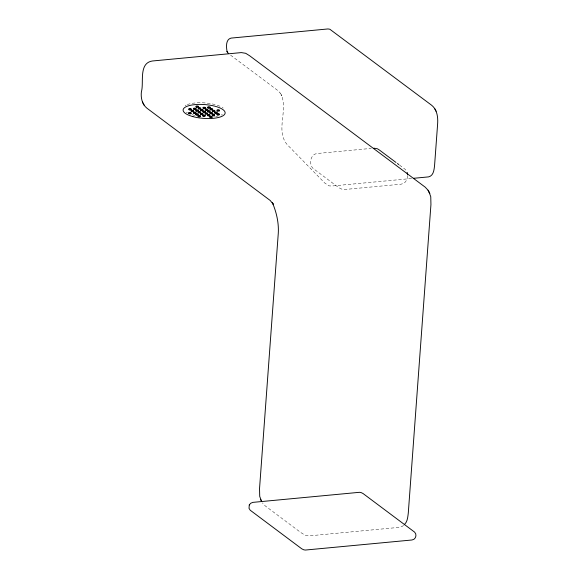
<?xml version="1.0" encoding="UTF-8"?>
<svg xmlns="http://www.w3.org/2000/svg" width="579" height="579" viewBox="0 0 579 579"><rect width="100%" height="100%" fill="white"/><g stroke="black" fill="none" stroke-linecap="round" stroke-linejoin="round"><path stroke-width="0.43" stroke-dasharray="2.9 2.17" d="M407.471 175.755C407.703 179.707 405.206 183.717 401.066 184.18L344.302 189.543L341.899 189.188L338.78 187.654L312.841 168.243C308.766 163.756 310.373 154.332 317.118 153.507L371.226 148.405M403.563 525.334L402.463 526.246L398.323 527.447L309.389 535.843L306.45 535.474L304.959 535.119L300.899 532.593L265.269 505.923L262.439 502.876M411.539 178.498L331.637 186.04L328.952 185.852L324.732 183.007L287.184 144.605C275.307 130.485 288.212 110.755 281.314 94.891L281.712 95.644L280.106 92.633L280.612 93.574L277.754 90.476L230.616 55.193M399.582 165.138L405.343 169.452L406.827 171.797M222.372 114.519A21.068 6.926 4.2 0 1 221.243 115.018M218.5 115.858A21.068 6.926 4.2 0 1 215.214 116.459M214.621 116.538A21.068 6.926 4.2 0 1 213.405 116.668M194.812 115.402A21.068 6.926 4.2 0 1 191.873 114.62M187.473 112.905A21.068 6.926 4.2 0 1 186.315 112.268M185.171 105.653A21.068 6.926 4.2 0 1 186.127 105.11M187.256 104.618A21.068 6.926 4.2 0 1 221.019 106.731M222.184 107.368A21.068 6.926 4.2 0 1 223.168 108.027"/><path stroke-width="0.87" d="M404.547 524.393C407.551 521.578 407.768 516.967 408.282 513.132L430.942 204.546L430.762 196.722L429.119 192.228M413.334 178.325L428.598 176.885C433.816 175.683 434.149 169.213 434.612 164.914L437.565 124.717C438.158 117.863 437.413 109.807 431.608 105.226L329.82 29.232L327.967 28.95L231.007 38.105C225.506 39.481 226.273 47.326 227.106 51.719M373.889 148.152L377.465 148.796L379.411 150.041L395.978 162.438M397.418 163.517L398.859 164.595M228.473 53.586L226.925 51.386M429.864 193.632L428.04 190.216L425.21 187.169L249.694 55.794L245.706 53.304L241.327 52.595L152.4 60.99C138.338 63.06 144.099 82.935 141.414 91.656C140.654 97.605 142.021 104.256 146.9 108.172L270.19 200.464L273.259 204.249L272.275 202.418C276.415 212.03 278.904 222.662 278.289 233.178L259.537 488.546L259.718 496.369L261.361 500.864M434.597 108.454L435.104 109.402M435.676 110.466L436.074 111.219M142.412 101.94L144.193 105.262M260.608 499.46L261.469 501.067M428.04 190.216L429.01 192.025M227.33 52.139L227.612 52.667M407.175 172.354L407.536 174.872M217.386 110.415A1.267 0.413 4.2 0 1 217.458 109.836A1.267 0.413 4.2 0 1 219.238 109.974A1.267 0.413 4.2 0 1 219.166 110.56M217.986 114.468A1.267 0.413 4.2 0 1 217.053 113.795A1.267 0.413 4.2 0 1 219.115 113.86A1.267 0.413 4.2 0 1 218.594 114.49M215.699 112.76A1.267 0.413 4.2 0 1 214.679 112.145A1.267 0.413 4.2 0 1 216.51 112.037A1.267 0.413 4.2 0 1 216.814 112.695M213.412 111.045A1.267 0.413 4.2 0 1 212.392 110.43A1.267 0.413 4.2 0 1 214.223 110.328A1.267 0.413 4.2 0 1 214.527 110.98M210.459 109.185A1.267 0.413 4.2 0 1 210.351 108.591A1.267 0.413 4.2 0 1 212.131 108.671A1.267 0.413 4.2 0 1 212.24 109.272M208.165 107.477A1.267 0.413 4.2 0 1 208.093 106.869A1.267 0.413 4.2 0 1 209.902 106.985A1.267 0.413 4.2 0 1 209.859 107.578M212.211 114.541A1.267 0.413 4.2 0 1 213.231 114.092A1.267 0.413 4.2 0 1 214.686 114.577A1.267 0.413 4.2 0 1 213.376 114.932M210.503 113.122A1.267 0.413 4.2 0 1 210.416 112.413A1.267 0.413 4.2 0 1 212.377 112.804A1.267 0.413 4.2 0 1 210.843 113.187M208.107 111.378A1.267 0.413 4.2 0 1 208.23 110.69A1.267 0.413 4.2 0 1 210.112 111.132A1.267 0.413 4.2 0 1 208.44 111.457M205.82 109.663A1.267 0.413 4.2 0 1 205.979 108.968A1.267 0.413 4.2 0 1 207.825 109.453A1.267 0.413 4.2 0 1 206.037 109.721M204.105 108.063A1.267 0.413 4.2 0 1 203.171 107.39A1.267 0.413 4.2 0 1 205.234 107.455A1.267 0.413 4.2 0 1 204.713 108.085M209.909 116.82A1.267 0.413 4.2 0 1 210.915 116.256A1.267 0.413 4.2 0 1 212.131 116.922M207.564 115.069A1.267 0.413 4.2 0 1 208.628 114.541A1.267 0.413 4.2 0 1 209.887 115.178M205.277 113.354A1.267 0.413 4.2 0 1 206.399 112.833A1.267 0.413 4.2 0 1 207.557 113.498M202.939 111.602A1.267 0.413 4.2 0 1 204.17 111.125A1.267 0.413 4.2 0 1 205.27 111.783M200.616 109.851A1.267 0.413 4.2 0 1 202.006 109.424A1.267 0.413 4.2 0 1 202.918 110.104M198.358 108.179A1.267 0.413 4.2 0 1 199.661 107.701A1.267 0.413 4.2 0 1 200.631 108.396M196.621 106.717A1.267 0.413 4.2 0 1 196.194 106.102A1.267 0.413 4.2 0 1 197.967 106.102A1.267 0.413 4.2 0 1 198.279 106.71M202.961 115.597A1.267 0.413 4.2 0 1 203.243 115.018A1.267 0.413 4.2 0 1 205.024 115.25A1.267 0.413 4.2 0 1 204.626 115.807M200.602 113.846A1.267 0.413 4.2 0 1 201.022 113.296A1.267 0.413 4.2 0 1 202.759 113.549A1.267 0.413 4.2 0 1 202.339 114.092M198.315 112.131A1.267 0.413 4.2 0 1 198.735 111.588A1.267 0.413 4.2 0 1 200.472 111.834A1.267 0.413 4.2 0 1 200.052 112.384M195.97 110.379A1.267 0.413 4.2 0 1 197.034 109.851A1.267 0.413 4.2 0 1 198.293 110.488M193.683 108.664A1.267 0.413 4.2 0 1 194.739 108.135A1.267 0.413 4.2 0 1 196.006 108.772M198.944 116.241A1.267 0.413 4.2 0 1 198.112 115.597A1.267 0.413 4.2 0 1 200.044 115.59A1.267 0.413 4.2 0 1 200.001 116.241M196.534 114.512A1.267 0.413 4.2 0 1 195.861 113.86A1.267 0.413 4.2 0 1 197.786 113.889A1.267 0.413 4.2 0 1 197.707 114.526M194.247 112.796A1.267 0.413 4.2 0 1 193.574 112.145A1.267 0.413 4.2 0 1 195.499 112.174A1.267 0.413 4.2 0 1 195.42 112.811M191.96 111.081A1.267 0.413 4.2 0 1 191.287 110.437A1.267 0.413 4.2 0 1 193.212 110.459A1.267 0.413 4.2 0 1 193.133 111.096M189.673 109.373A1.267 0.413 4.2 0 1 189.022 108.714A1.267 0.413 4.2 0 1 190.983 108.772A1.267 0.413 4.2 0 1 190.744 109.402M189.007 113.1A1.267 0.413 4.2 0 1 189.239 112.485A1.267 0.413 4.2 0 1 191.084 112.782A1.267 0.413 4.2 0 1 190.245 113.303M189.637 113.26A1.267 0.413 4.2 0 1 189.29 113.195M249.274 504.968L249.021 508.34L250.215 510.222L301.782 548.827L303.809 549.818L305.372 550.05L411.959 539.99C415.708 539.65 417.314 534.692 414.615 532.13L363.047 493.532L361.021 492.534L359.458 492.309L252.871 502.369L250.714 503.26L249.274 504.968M217.603 111.038A1.267 0.413 4.2 0 0 219.535 110.828A1.267 0.413 4.2 0 0 217.69 110.321A1.267 0.413 4.2 0 0 217.603 111.038M217.451 114.91A1.267 0.413 4.2 0 0 219.383 114.7A1.267 0.413 4.2 0 0 217.538 114.193A1.267 0.413 4.2 0 0 217.451 114.91M215.156 113.195A1.267 0.413 4.2 0 0 217.096 112.985A1.267 0.413 4.2 0 0 215.243 112.478A1.267 0.413 4.2 0 0 215.156 113.195M212.869 111.479A1.267 0.413 4.2 0 0 214.802 111.269A1.267 0.413 4.2 0 0 212.956 110.763A1.267 0.413 4.2 0 0 212.869 111.479M210.582 109.771A1.267 0.413 4.2 0 0 212.515 109.561A1.267 0.413 4.2 0 0 210.669 109.055A1.267 0.413 4.2 0 0 210.582 109.771M208.295 108.056A1.267 0.413 4.2 0 0 210.228 107.846A1.267 0.413 4.2 0 0 208.382 107.339A1.267 0.413 4.2 0 0 208.295 108.056M212.717 115.351A1.267 0.413 4.2 0 0 214.65 115.141A1.267 0.413 4.2 0 0 212.804 114.635A1.267 0.413 4.2 0 0 212.717 115.351M210.43 113.643A1.267 0.413 4.2 0 0 212.363 113.433A1.267 0.413 4.2 0 0 210.517 112.927A1.267 0.413 4.2 0 0 210.43 113.643M208.143 111.928A1.267 0.413 4.2 0 0 210.076 111.718A1.267 0.413 4.2 0 0 208.23 111.211A1.267 0.413 4.2 0 0 208.143 111.928M205.849 110.213A1.267 0.413 4.2 0 0 207.789 110.003A1.267 0.413 4.2 0 0 205.936 109.496A1.267 0.413 4.2 0 0 205.849 110.213M203.562 108.505A1.267 0.413 4.2 0 0 205.494 108.295A1.267 0.413 4.2 0 0 203.649 107.788A1.267 0.413 4.2 0 0 203.562 108.505M210.278 117.515A1.267 0.413 4.2 0 0 212.211 117.305A1.267 0.413 4.2 0 0 210.365 116.799A1.267 0.413 4.2 0 0 210.278 117.515M207.984 115.8A1.267 0.413 4.2 0 0 209.924 115.59A1.267 0.413 4.2 0 0 208.071 115.083A1.267 0.413 4.2 0 0 207.984 115.8M205.697 114.085A1.267 0.413 4.2 0 0 207.629 113.875A1.267 0.413 4.2 0 0 205.784 113.368A1.267 0.413 4.2 0 0 205.697 114.085M203.41 112.377A1.267 0.413 4.2 0 0 205.342 112.167A1.267 0.413 4.2 0 0 203.497 111.66A1.267 0.413 4.2 0 0 203.41 112.377M201.123 110.661A1.267 0.413 4.2 0 0 203.055 110.451A1.267 0.413 4.2 0 0 201.21 109.945A1.267 0.413 4.2 0 0 201.123 110.661M198.836 108.946A1.267 0.413 4.2 0 0 200.768 108.736A1.267 0.413 4.2 0 0 198.923 108.23A1.267 0.413 4.2 0 0 198.836 108.946M196.542 107.238A1.267 0.413 4.2 0 0 198.481 107.028A1.267 0.413 4.2 0 0 196.628 106.522A1.267 0.413 4.2 0 0 196.542 107.238M203.258 116.249A1.267 0.413 4.2 0 0 205.19 116.039A1.267 0.413 4.2 0 0 203.345 115.532A1.267 0.413 4.2 0 0 203.258 116.249M200.971 114.533A1.267 0.413 4.2 0 0 202.903 114.324A1.267 0.413 4.2 0 0 201.058 113.817A1.267 0.413 4.2 0 0 200.971 114.533M198.677 112.818A1.267 0.413 4.2 0 0 200.616 112.608A1.267 0.413 4.2 0 0 198.763 112.102A1.267 0.413 4.2 0 0 198.677 112.818M196.39 111.11A1.267 0.413 4.2 0 0 198.322 110.9A1.267 0.413 4.2 0 0 196.476 110.394A1.267 0.413 4.2 0 0 196.39 111.11M194.103 109.395A1.267 0.413 4.2 0 0 196.035 109.185A1.267 0.413 4.2 0 0 194.189 108.678A1.267 0.413 4.2 0 0 194.103 109.395M198.525 116.69A1.267 0.413 4.2 0 0 200.457 116.488A1.267 0.413 4.2 0 0 198.611 115.981A1.267 0.413 4.2 0 0 198.525 116.69M196.238 114.982A1.267 0.413 4.2 0 0 198.17 114.772A1.267 0.413 4.2 0 0 196.324 114.266A1.267 0.413 4.2 0 0 196.238 114.982M193.951 113.267A1.267 0.413 4.2 0 0 195.883 113.057A1.267 0.413 4.2 0 0 194.037 112.55A1.267 0.413 4.2 0 0 193.951 113.267M191.663 111.552A1.267 0.413 4.2 0 0 193.596 111.342A1.267 0.413 4.2 0 0 191.75 110.835A1.267 0.413 4.2 0 0 191.663 111.552M189.369 109.844A1.267 0.413 4.2 0 0 191.309 109.634A1.267 0.413 4.2 0 0 189.456 109.127A1.267 0.413 4.2 0 0 189.369 109.844M189.217 113.716A1.267 0.413 4.2 0 0 191.15 113.506A1.267 0.413 4.2 0 0 189.304 112.999A1.267 0.413 4.2 0 0 189.217 113.716M192.894 116.603A21.068 6.926 4.2 0 0 225.13 113.122A21.068 6.926 4.2 0 0 194.356 104.683A21.068 6.926 4.2 0 0 192.894 116.603"/></g></svg>
